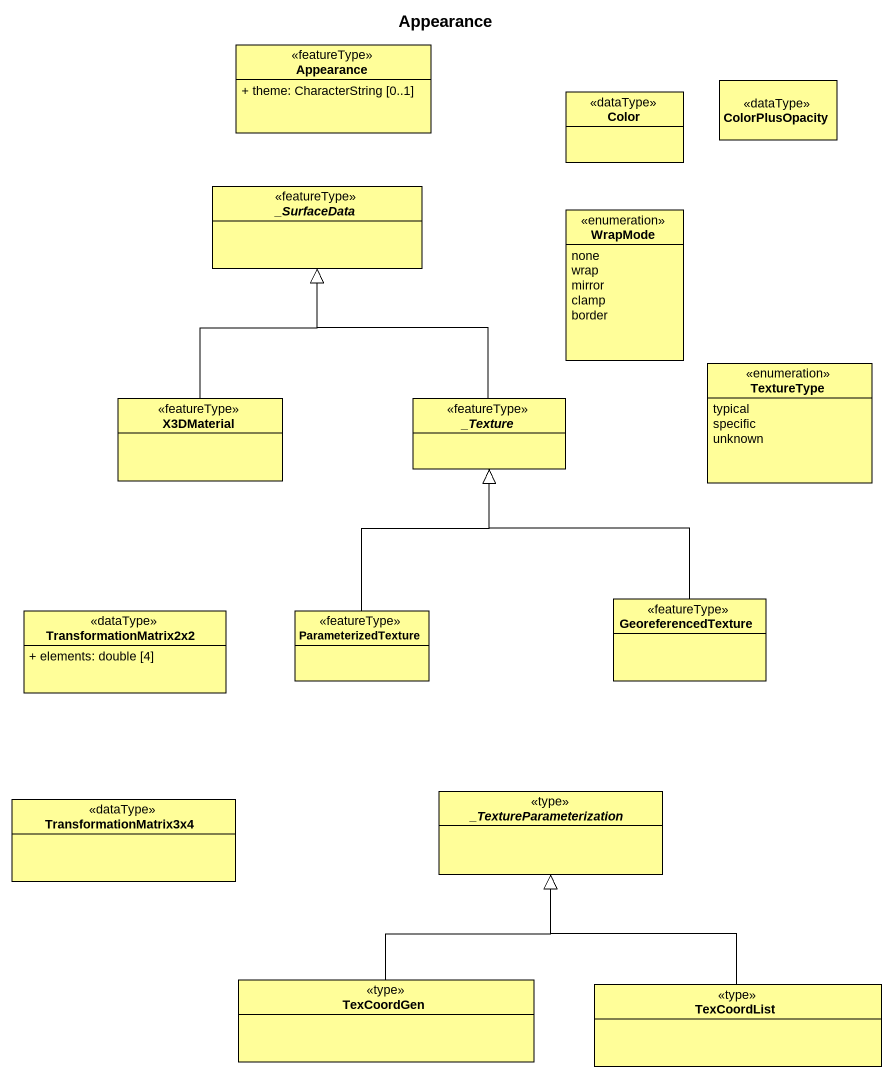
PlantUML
@startuml
title Appearance
hide circle
hide empty members
skinparam classAttributeIconSize 0
class Appearance <<featureType>> #FFFE99 {
  + theme: CharacterString [0..1]
}
class ColorPlusOpacity <<dataType>> #FFFE99
class Color <<dataType>> #FFFE99
abstract class "_SurfaceData" as SurfaceData <<featureType>> #FFFE99
enum WrapMode #FFFE99 {
  none
  wrap
  mirror
  clamp
  border
}
class X3DMaterial <<featureType>> #FFFE99
abstract class "_Texture" as Texture <<featureType>> #FFFE99
enum TextureType #FFFE99 {
  typical
  specific
  unknown
}
class TransformationMatrix2x2 <<dataType>> #FFFE99 {
  + elements: double [4]
}
class ParameterizedTexture <<featureType>> #FFFE99
class GeoreferencedTexture <<featureType>> #FFFE99
class TransformationMatrix3x4 <<dataType>> #FFFE99
abstract class "_TextureParameterization" as TextureParameterization <<type>> #FFFE99
class TexCoordGen <<type>> #FFFE99
class TexCoordList <<type>> #FFFE99
X3DMaterial -up-|> SurfaceData
Texture -up-|> SurfaceData
ParameterizedTexture -up-|> Texture
GeoreferencedTexture -up-|> Texture
TexCoordGen -up-|> TextureParameterization
TexCoordList -up-|> TextureParameterization
@enduml
